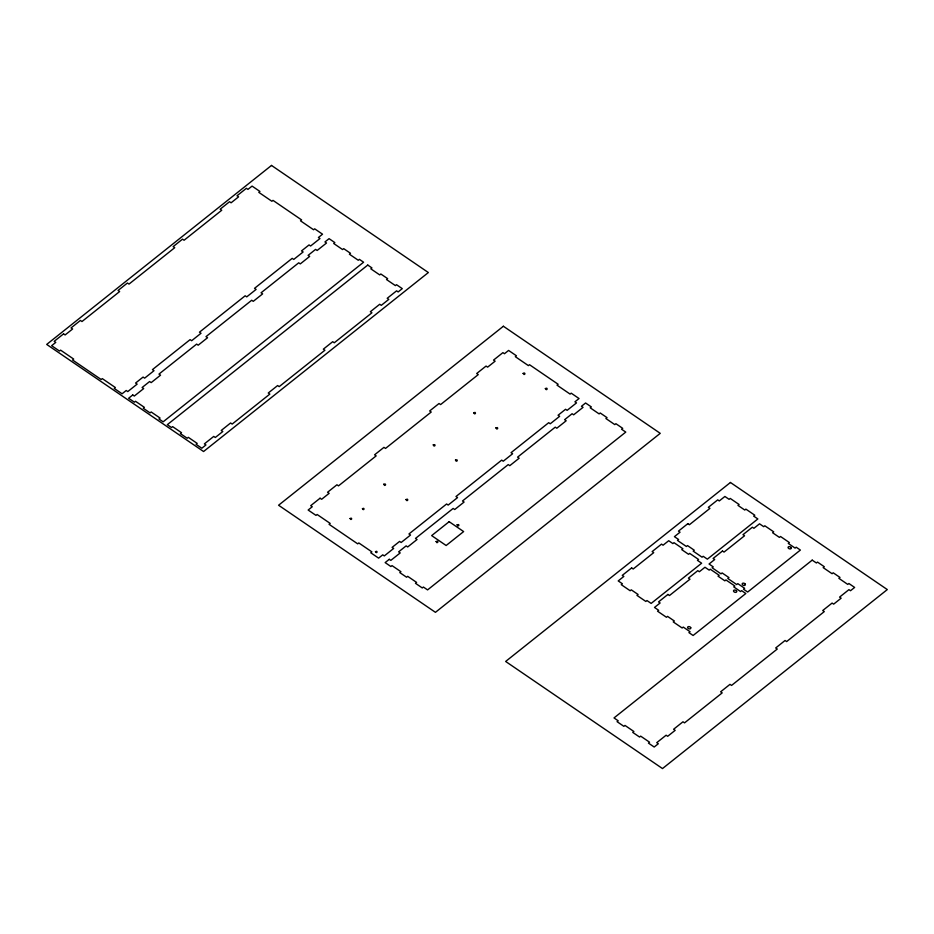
<?xml version="1.0" encoding="UTF-8"?>
<svg xmlns="http://www.w3.org/2000/svg" width="934" height="934" viewBox="0 0 934 934"><rect width="100%" height="100%" fill="white"/><g stroke="black" fill="none" stroke-linecap="round" stroke-linejoin="round"><path stroke-width="1.4" d="M405.975 499.562C407.714 502.807 408.975 497.694 405.975 499.562M375.48 551.655C376.986 554.527 378.165 550.033 375.48 551.655M350.087 518.51C351.534 521.382 352.795 516.922 350.087 518.51M523.133 373.402C524.756 376.659 526.227 371.604 523.133 373.402M473.69 412.77C475.243 416.039 476.819 411.018 473.69 412.77M545.363 388.556C546.927 391.825 548.491 386.804 545.363 388.556M362.462 508.645C363.805 511.54 365.241 507.127 362.462 508.645M495.919 427.889C497.273 431.193 499.2 426.301 495.919 427.889M436.131 541.486C437.089 544.802 439.657 540.167 436.131 541.486M433.271 444.864C434.217 448.192 436.808 443.557 433.271 444.864M455.5 460.03C456.411 463.357 459.049 458.746 455.5 460.03M457.123 524.768C458.01 528.084 460.684 523.495 457.123 524.768M383.827 484.232C384.703 487.56 387.388 482.96 383.827 484.232M271.502 165.435L46.7 344.424L203.565 451.519L428.356 272.541L271.502 165.435M63.559 333.882L54.184 341.342L55.76 342.404L51.639 345.685L59.484 351.044L60.605 350.145L73.681 359.076L72.548 359.964L101.176 379.508L102.296 378.62L115.372 387.54L114.252 388.439L122.085 393.786L126.207 390.505L127.783 391.579L137.146 384.119L135.582 383.045L143.065 377.079L144.642 378.153L154.005 370.693L152.44 369.631L190.092 339.649L191.657 340.723L201.02 333.263L199.456 332.189L245.163 295.798L246.739 296.872L256.103 289.412L254.527 288.337L292.19 258.356L293.755 259.43L303.118 251.97L301.554 250.896L309.049 244.93L310.613 246.004L319.977 238.544L318.412 237.481L322.534 234.2L314.688 228.842L313.567 229.741L300.491 220.809L301.612 219.922L272.997 200.378L271.876 201.265L258.8 192.346L259.921 191.447L252.075 186.1L247.954 189.38L246.389 188.306L237.026 195.766L238.59 196.829L231.095 202.795L229.53 201.732L220.167 209.193L221.732 210.255L184.08 240.236L182.515 239.162L173.14 246.623L174.716 247.697L129.009 284.088L127.433 283.014L118.069 290.474L119.634 291.548L81.982 321.529L80.417 320.455L71.054 327.916L72.618 328.978L65.123 334.944L63.559 333.882M132.745 394.965L128.623 398.246L134.379 402.18L135.5 401.281L144.385 407.352L143.264 408.251L150.059 412.886L151.191 411.987L160.076 418.058L158.955 418.957L163.135 421.818L363.583 262.221L359.392 259.36L358.271 260.259L349.386 254.188L350.507 253.289L343.712 248.654L342.58 249.553L333.695 243.482L334.816 242.583L329.072 238.66L324.95 241.941L326.515 243.015L317.151 250.464L315.575 249.401L308.092 255.367L309.656 256.43L300.293 263.89L298.717 262.816L261.065 292.797L262.641 293.871L253.266 301.332L251.701 300.258L205.994 336.649L207.558 337.723L198.195 345.183L196.63 344.109L158.967 374.09L160.543 375.164L151.18 382.613L149.603 381.551L142.108 387.517L143.684 388.579L134.309 396.039L132.745 394.965M367.762 265.069L167.314 424.666L171.506 427.527L172.627 426.628L181.511 432.699L180.39 433.598L187.185 438.233L188.306 437.334L197.202 443.405L196.082 444.304L201.826 448.227L205.947 444.946L204.383 443.872L213.746 436.423L215.31 437.486L222.806 431.52L221.241 430.457L230.605 422.997L232.181 424.071L269.833 394.09L268.256 393.016L277.632 385.555L279.196 386.629L324.904 350.238L323.339 349.164L332.702 341.704L334.267 342.778L371.919 312.797L370.354 311.722L379.718 304.274L381.294 305.336L388.789 299.37L387.213 298.308L396.576 290.848L398.153 291.922L402.274 288.641L396.518 284.707L395.397 285.606L386.513 279.535L387.633 278.636L380.838 274.001L379.706 274.9L370.821 268.829L371.942 267.93L367.762 265.069M503.379 326.246L278.577 505.236L435.442 612.33L660.245 433.341L503.379 326.246M320.07 498.219L310.707 505.679L312.271 506.742L308.15 510.034L315.996 515.381L317.116 514.494L330.192 523.414L329.072 524.313L357.687 543.845L358.819 542.958L371.884 551.877L370.763 552.776L378.609 558.123L382.73 554.843L384.294 555.917L393.658 548.456L392.093 547.394L399.589 541.428L401.153 542.491L410.528 535.042L408.952 533.968L446.604 503.986L448.18 505.06L457.543 497.6L455.979 496.526L501.686 460.135L503.251 461.209L512.614 453.749L511.05 452.675L548.702 422.693L550.266 423.767L559.641 416.307L558.065 415.245L565.56 409.279L567.136 410.341L576.5 402.893L574.924 401.818L579.045 398.538L571.211 393.179L570.079 394.078L557.014 385.147L558.135 384.259L529.508 364.715L528.387 365.614L515.323 356.683L516.444 355.796L508.598 350.437L504.477 353.717L502.912 352.643L493.537 360.104L495.113 361.178L487.618 367.144L486.054 366.07L476.679 373.53L478.255 374.604L440.603 404.574L439.027 403.511L429.663 410.96L431.228 412.034L385.52 448.425L383.956 447.363L374.592 454.811L376.157 455.885L338.505 485.867L336.929 484.793L327.565 492.253L329.13 493.327L321.646 499.293L320.07 498.219M389.268 559.314L385.147 562.595L390.891 566.518L392.023 565.619L400.908 571.69L399.787 572.589L406.582 577.224L407.703 576.336L416.599 582.407L415.467 583.295L422.273 587.941L423.394 587.042L427.574 589.903L625.768 432.092L621.589 429.243L622.709 428.344L615.915 423.709L614.794 424.596L605.897 418.525L607.03 417.638L600.223 412.991L599.103 413.89L590.218 407.819L591.339 406.92L585.583 402.998L581.462 406.278L583.038 407.352L573.663 414.813L572.098 413.739L564.603 419.705L566.179 420.779L556.804 428.227L555.24 427.165L517.588 457.146L519.152 458.209L509.789 465.669L508.224 464.595L462.505 500.986L464.081 502.06L454.718 509.52L453.142 508.446L415.49 538.428L417.054 539.502L407.691 546.962L406.127 545.888L398.631 551.854L400.196 552.928L390.832 560.377L389.268 559.314M449.149 521.686L431.66 535.614L446.137 545.503L463.638 531.574L449.149 521.686M730.435 482.481L505.644 661.459L662.498 768.565L887.3 589.576L730.435 482.481M631.629 567.919L622.266 575.379L623.83 576.441L618.215 580.925L622.394 583.773L621.273 584.672L630.158 590.743L631.279 589.844L638.085 594.479L636.953 595.378L645.849 601.449L646.97 600.55L651.15 603.411L701.632 563.214L697.453 560.365L698.574 559.466L689.689 553.395L688.556 554.294L681.762 549.647L682.894 548.76L673.998 542.689L672.877 543.576L668.697 540.728L663.07 545.199L661.505 544.125L652.142 551.585L653.707 552.659L633.194 568.993L631.629 567.919M687.844 523.659L678.469 531.119L680.045 532.193L674.418 536.665L678.609 539.513L677.477 540.412L686.373 546.483L687.494 545.584L694.289 550.231L693.168 551.118L702.053 557.189L703.185 556.302L707.365 559.151L757.848 518.954L753.668 516.105L754.789 515.206L745.892 509.135L744.772 510.034L737.977 505.399L739.098 504.5L730.213 498.429L729.092 499.328L724.901 496.468L719.285 500.939L717.721 499.877L708.346 507.325L709.922 508.4L689.409 524.733L687.844 523.659M667.915 594.444L658.552 601.905L660.116 602.979L654.5 607.45L658.68 610.311L657.559 611.198L666.444 617.269L667.565 616.382L674.36 621.017L673.239 621.916L682.135 627.975L683.256 627.088L690.063 631.711L688.93 632.622L693.11 635.482L745.822 593.51L741.643 590.65L740.534 591.537L733.739 586.891L734.848 586.003L725.951 579.944L724.842 580.82L718.048 576.185L719.157 575.297L710.272 569.226L709.163 570.114L704.972 567.253L699.356 571.736L697.791 570.662L688.416 578.123L689.992 579.185L669.48 595.518L667.915 594.444M722.472 551.013L713.109 558.462L714.673 559.536L709.058 564.008L713.237 566.868L712.117 567.767L721.001 573.826L722.122 572.939L728.929 577.574L727.796 578.473L736.692 584.544L737.813 583.645L744.62 588.28L743.487 589.179L747.667 592.039L800.38 550.068L796.2 547.207L795.091 548.095L788.296 543.448L789.405 542.572L780.52 536.501L779.411 537.389L772.605 532.742L773.714 531.855L764.829 525.795L763.72 526.671L759.54 523.822L753.913 528.294L752.349 527.22L742.985 534.68L744.55 535.754L724.037 552.076L722.472 551.013M812.206 560.131L614.012 717.931L618.191 720.791L617.07 721.678L623.865 726.325L624.986 725.426L633.882 731.497L632.75 732.396L639.556 737.031L640.677 736.144L649.562 742.203L648.441 743.102L654.197 747.025L658.318 743.744L656.742 742.682L666.117 735.221L667.682 736.296L675.177 730.33L673.601 729.256L682.976 721.795L684.54 722.869L722.192 692.888L720.628 691.814L729.991 684.353L731.556 685.428L777.263 649.037L775.699 647.962L785.062 640.502L786.638 641.576L824.29 611.595L822.726 610.532L832.089 603.072L833.653 604.146L841.149 598.18L839.584 597.106L848.948 589.646L850.512 590.72L854.633 587.439L848.889 583.505L847.757 584.404L838.872 578.333L839.993 577.446L833.198 572.799L832.077 573.698L823.181 567.627L824.313 566.728L817.507 562.093L816.386 562.98L812.206 560.131M791.133 547.569L790.911 547.277A1.658 1.097 19.1 0 0 788.226 547.009A1.658 1.097 19.1 0 0 789.65 548.888A1.658 1.097 19.1 0 0 791.133 547.569M736.576 591.012L736.354 590.72A1.658 1.097 19.1 0 0 733.657 590.451A1.658 1.097 19.1 0 0 735.093 592.331A1.658 1.097 19.1 0 0 736.576 591.012M745.25 584.159L745.052 583.867A1.646 1.086 19.1 0 0 742.355 583.516A1.646 1.086 19.1 0 0 743.686 585.408A1.646 1.086 19.1 0 0 745.25 584.159M690.693 627.601L690.495 627.309A1.646 1.086 19.1 0 0 687.798 626.959A1.646 1.086 19.1 0 0 689.129 628.851A1.646 1.086 19.1 0 0 690.693 627.601"/></g></svg>
